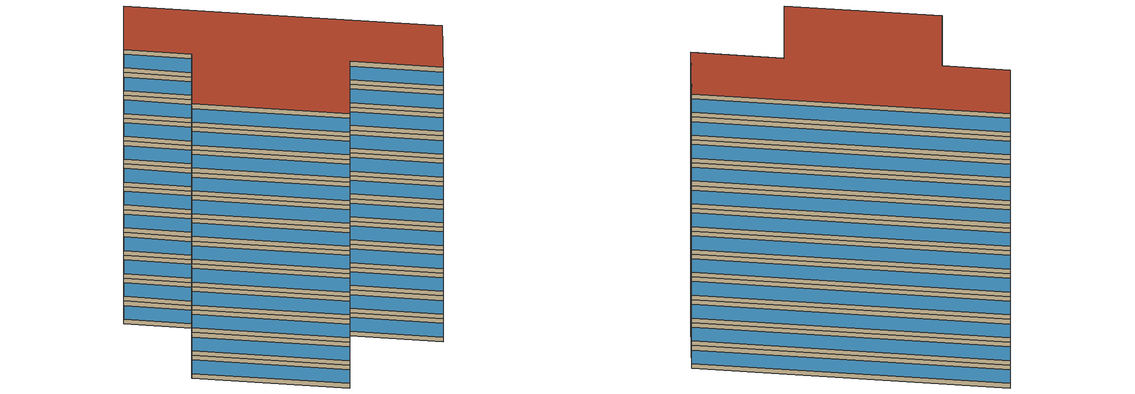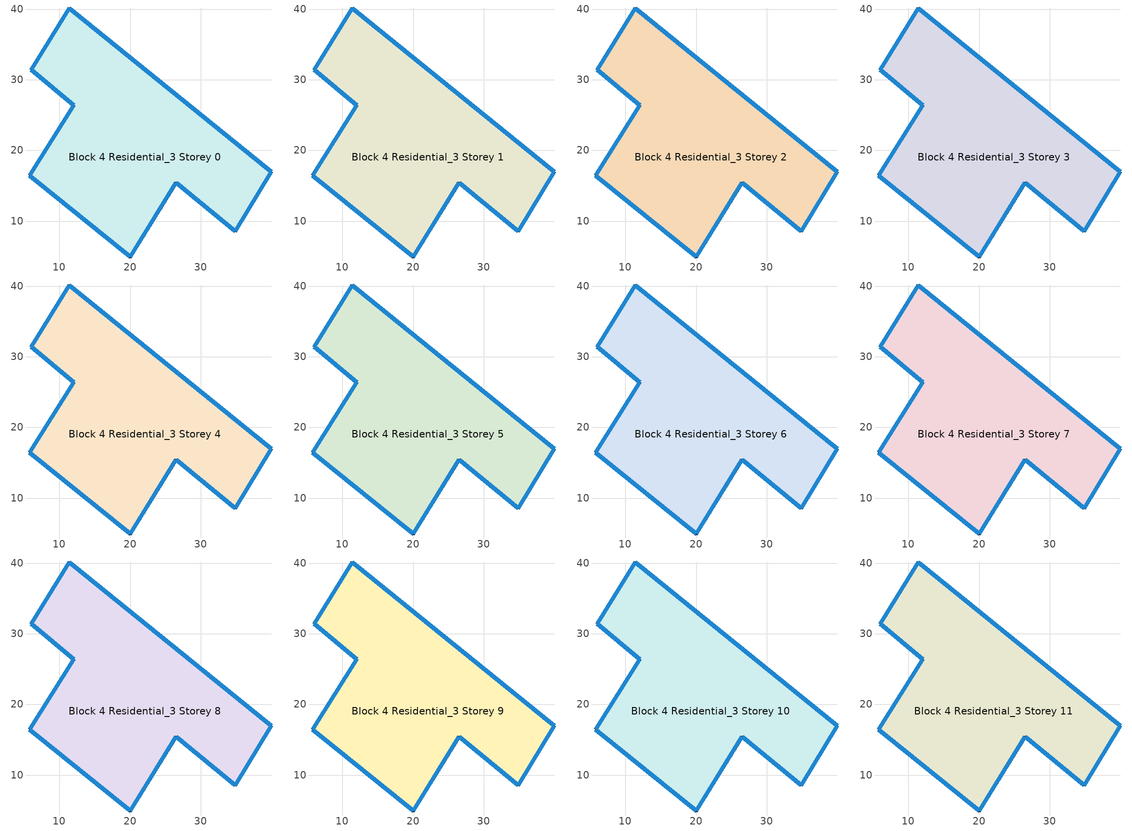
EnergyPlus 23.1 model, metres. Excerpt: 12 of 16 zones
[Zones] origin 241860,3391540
Block 4 Residential_3 Storey 0
 floor ground (Project Floor): 39.98,16.97 34.89,8.55 26.51,15.4 20.02,4.91 5.81,16.46 12,26.4 5.98,31.43 11.37,40.17 z0
 wall outside (Project Wall): 11.37,40.17 5.98,31.43 12,26.4 5.81,16.46 20.02,4.91 26.51,15.4 34.89,8.55 39.98,16.97 11.37,40.17 z0:3
 window (Residential_west_window_construction): 11.37,40.17 5.98,31.43 / 12,26.4 5.82,16.46 z1.2:1.8
 window (Residential_south_window_construction): 5.98,31.43 12,26.41 / 5.82,16.45 20.02,4.92 / 26.52,15.4 34.88,8.55 z0.6:2.4
 window (Residential_east_window_construction): 20.03,4.91 26.51,15.4 / 34.89,8.55 39.98,16.96 z1.12:1.88
 window (Residential_north_window_construction): 39.97,16.98 11.39,40.16 z0.6:2.4
 roof outside (Project Ceiling): 34.89,8.55 39.98,16.97 11.37,40.17 5.98,31.43 12,26.4 5.81,16.46 20.02,4.91 26.51,15.4 z3
Block 4 Residential_3 Storey 1
 floor outside (Project Floor): 39.98,16.97 34.89,8.55 26.51,15.4 20.02,4.91 5.81,16.46 12,26.4 5.98,31.43 11.37,40.17 z3
 wall outside (Project Wall): 11.37,40.17 5.98,31.43 12,26.4 5.81,16.46 20.02,4.91 26.51,15.4 34.89,8.55 39.98,16.97 11.37,40.17 z3:6
 window (Residential_west_window_construction): 11.37,40.17 5.98,31.43 / 12,26.4 5.82,16.46 z4.2:4.8
 window (Residential_south_window_construction): 5.98,31.43 12,26.41 / 5.82,16.45 20.02,4.92 / 26.52,15.4 34.88,8.55 z3.6:5.4
 window (Residential_east_window_construction): 20.03,4.91 26.51,15.4 / 34.89,8.55 39.98,16.96 z4.12:4.88
 window (Residential_north_window_construction): 39.97,16.98 11.39,40.16 z3.6:5.4
 roof outside (Project Ceiling): 34.89,8.55 39.98,16.97 11.37,40.17 5.98,31.43 12,26.4 5.81,16.46 20.02,4.91 26.51,15.4 z6
Block 4 Residential_3 Storey 2
 floor outside (Project Floor): 39.98,16.97 34.89,8.55 26.51,15.4 20.02,4.91 5.81,16.46 12,26.4 5.98,31.43 11.37,40.17 z6
 wall outside (Project Wall): 11.37,40.17 5.98,31.43 12,26.4 5.81,16.46 20.02,4.91 26.51,15.4 34.89,8.55 39.98,16.97 11.37,40.17 z6:9
 window (Residential_west_window_construction): 11.37,40.17 5.98,31.43 / 12,26.4 5.82,16.46 z7.2:7.8
 window (Residential_south_window_construction): 5.98,31.43 12,26.41 / 5.82,16.45 20.02,4.92 / 26.52,15.4 34.88,8.55 z6.6:8.4
 window (Residential_east_window_construction): 20.03,4.91 26.51,15.4 / 34.89,8.55 39.98,16.96 z7.12:7.88
 window (Residential_north_window_construction): 39.97,16.98 11.39,40.16 z6.6:8.4
 roof outside (Project Ceiling): 34.89,8.55 39.98,16.97 11.37,40.17 5.98,31.43 12,26.4 5.81,16.46 20.02,4.91 26.51,15.4 z9
Block 4 Residential_3 Storey 3
 floor outside (Project Floor): 39.98,16.97 34.89,8.55 26.51,15.4 20.02,4.91 5.81,16.46 12,26.4 5.98,31.43 11.37,40.17 z9
 wall outside (Project Wall): 11.37,40.17 5.98,31.43 12,26.4 5.81,16.46 20.02,4.91 26.51,15.4 34.89,8.55 39.98,16.97 11.37,40.17 z9:12
 window (Residential_west_window_construction): 11.37,40.17 5.98,31.43 / 12,26.4 5.82,16.46 z10.2:10.8
 window (Residential_south_window_construction): 5.98,31.43 12,26.41 / 5.82,16.45 20.02,4.92 / 26.52,15.4 34.88,8.55 z9.6:11.4
 window (Residential_east_window_construction): 20.03,4.91 26.51,15.4 / 34.89,8.55 39.98,16.96 z10.12:10.88
 window (Residential_north_window_construction): 39.97,16.98 11.39,40.16 z9.6:11.4
 roof outside (Project Ceiling): 34.89,8.55 39.98,16.97 11.37,40.17 5.98,31.43 12,26.4 5.81,16.46 20.02,4.91 26.51,15.4 z12
Block 4 Residential_3 Storey 4
 floor outside (Project Floor): 39.98,16.97 34.89,8.55 26.51,15.4 20.02,4.91 5.81,16.46 12,26.4 5.98,31.43 11.37,40.17 z12
 wall outside (Project Wall): 11.37,40.17 5.98,31.43 12,26.4 5.81,16.46 20.02,4.91 26.51,15.4 34.89,8.55 39.98,16.97 11.37,40.17 z12:15
 window (Residential_west_window_construction): 11.37,40.17 5.98,31.43 / 12,26.4 5.82,16.46 z13.2:13.8
 window (Residential_south_window_construction): 5.98,31.43 12,26.41 / 5.82,16.45 20.02,4.92 / 26.52,15.4 34.88,8.55 z12.6:14.4
 window (Residential_east_window_construction): 20.03,4.91 26.51,15.4 / 34.89,8.55 39.98,16.96 z13.12:13.88
 window (Residential_north_window_construction): 39.97,16.98 11.39,40.16 z12.6:14.4
 roof outside (Project Ceiling): 34.89,8.55 39.98,16.97 11.37,40.17 5.98,31.43 12,26.4 5.81,16.46 20.02,4.91 26.51,15.4 z15
Block 4 Residential_3 Storey 5
 floor outside (Project Floor): 39.98,16.97 34.89,8.55 26.51,15.4 20.02,4.91 5.81,16.46 12,26.4 5.98,31.43 11.37,40.17 z15
 wall outside (Project Wall): 11.37,40.17 5.98,31.43 12,26.4 5.81,16.46 20.02,4.91 26.51,15.4 34.89,8.55 39.98,16.97 11.37,40.17 z15:18
 window (Residential_west_window_construction): 11.37,40.17 5.98,31.43 / 12,26.4 5.82,16.46 z16.2:16.8
 window (Residential_south_window_construction): 5.98,31.43 12,26.41 / 5.82,16.45 20.02,4.92 / 26.52,15.4 34.88,8.55 z15.6:17.4
 window (Residential_east_window_construction): 20.03,4.91 26.51,15.4 / 34.89,8.55 39.98,16.96 z16.12:16.88
 window (Residential_north_window_construction): 39.97,16.98 11.39,40.16 z15.6:17.4
 roof outside (Project Ceiling): 34.89,8.55 39.98,16.97 11.37,40.17 5.98,31.43 12,26.4 5.81,16.46 20.02,4.91 26.51,15.4 z18
Block 4 Residential_3 Storey 6
 floor outside (Project Floor): 39.98,16.97 34.89,8.55 26.51,15.4 20.02,4.91 5.81,16.46 12,26.4 5.98,31.43 11.37,40.17 z18
 wall outside (Project Wall): 11.37,40.17 5.98,31.43 12,26.4 5.81,16.46 20.02,4.91 26.51,15.4 34.89,8.55 39.98,16.97 11.37,40.17 z18:21
 window (Residential_west_window_construction): 11.37,40.17 5.98,31.43 / 12,26.4 5.82,16.46 z19.2:19.8
 window (Residential_south_window_construction): 5.98,31.43 12,26.41 / 5.82,16.45 20.02,4.92 / 26.52,15.4 34.88,8.55 z18.6:20.4
 window (Residential_east_window_construction): 20.03,4.91 26.51,15.4 / 34.89,8.55 39.98,16.96 z19.12:19.88
 window (Residential_north_window_construction): 39.97,16.98 11.39,40.16 z18.6:20.4
 roof outside (Project Ceiling): 34.89,8.55 39.98,16.97 11.37,40.17 5.98,31.43 12,26.4 5.81,16.46 20.02,4.91 26.51,15.4 z21
Block 4 Residential_3 Storey 7
 floor outside (Project Floor): 39.98,16.97 34.89,8.55 26.51,15.4 20.02,4.91 5.81,16.46 12,26.4 5.98,31.43 11.37,40.17 z21
 wall outside (Project Wall): 11.37,40.17 5.98,31.43 12,26.4 5.81,16.46 20.02,4.91 26.51,15.4 34.89,8.55 39.98,16.97 11.37,40.17 z21:24
 window (Residential_west_window_construction): 11.37,40.17 5.98,31.43 / 12,26.4 5.82,16.46 z22.2:22.8
 window (Residential_south_window_construction): 5.98,31.43 12,26.41 / 5.82,16.45 20.02,4.92 / 26.52,15.4 34.88,8.55 z21.6:23.4
 window (Residential_east_window_construction): 20.03,4.91 26.51,15.4 / 34.89,8.55 39.98,16.96 z22.12:22.88
 window (Residential_north_window_construction): 39.97,16.98 11.39,40.16 z21.6:23.4
 roof outside (Project Ceiling): 34.89,8.55 39.98,16.97 11.37,40.17 5.98,31.43 12,26.4 5.81,16.46 20.02,4.91 26.51,15.4 z24
Block 4 Residential_3 Storey 8
 floor outside (Project Floor): 39.98,16.97 34.89,8.55 26.51,15.4 20.02,4.91 5.81,16.46 12,26.4 5.98,31.43 11.37,40.17 z24
 wall outside (Project Wall): 11.37,40.17 5.98,31.43 12,26.4 5.81,16.46 20.02,4.91 26.51,15.4 34.89,8.55 39.98,16.97 11.37,40.17 z24:27
 window (Residential_west_window_construction): 11.37,40.17 5.98,31.43 / 12,26.4 5.82,16.46 z25.2:25.8
 window (Residential_south_window_construction): 5.98,31.43 12,26.41 / 5.82,16.45 20.02,4.92 / 26.52,15.4 34.88,8.55 z24.6:26.4
 window (Residential_east_window_construction): 20.03,4.91 26.51,15.4 / 34.89,8.55 39.98,16.96 z25.12:25.88
 window (Residential_north_window_construction): 39.97,16.98 11.39,40.16 z24.6:26.4
 roof outside (Project Ceiling): 34.89,8.55 39.98,16.97 11.37,40.17 5.98,31.43 12,26.4 5.81,16.46 20.02,4.91 26.51,15.4 z27
Block 4 Residential_3 Storey 9
 floor outside (Project Floor): 39.98,16.97 34.89,8.55 26.51,15.4 20.02,4.91 5.81,16.46 12,26.4 5.98,31.43 11.37,40.17 z27
 wall outside (Project Wall): 11.37,40.17 5.98,31.43 12,26.4 5.81,16.46 20.02,4.91 26.51,15.4 34.89,8.55 39.98,16.97 11.37,40.17 z27:30
 window (Residential_west_window_construction): 11.37,40.17 5.98,31.43 / 12,26.4 5.82,16.46 z28.2:28.8
 window (Residential_south_window_construction): 5.98,31.43 12,26.41 / 5.82,16.45 20.02,4.92 / 26.52,15.4 34.88,8.55 z27.6:29.4
 window (Residential_east_window_construction): 20.03,4.91 26.51,15.4 / 34.89,8.55 39.98,16.96 z28.12:28.88
 window (Residential_north_window_construction): 39.97,16.98 11.39,40.16 z27.6:29.4
 roof outside (Project Ceiling): 34.89,8.55 39.98,16.97 11.37,40.17 5.98,31.43 12,26.4 5.81,16.46 20.02,4.91 26.51,15.4 z30
Block 4 Residential_3 Storey 10
 floor outside (Project Floor): 39.98,16.97 34.89,8.55 26.51,15.4 20.02,4.91 5.81,16.46 12,26.4 5.98,31.43 11.37,40.17 z30
 wall outside (Project Wall): 11.37,40.17 5.98,31.43 12,26.4 5.81,16.46 20.02,4.91 26.51,15.4 34.89,8.55 39.98,16.97 11.37,40.17 z30:33
 window (Residential_west_window_construction): 11.37,40.17 5.98,31.43 / 12,26.4 5.82,16.46 z31.2:31.8
 window (Residential_south_window_construction): 5.98,31.43 12,26.41 / 5.82,16.45 20.02,4.92 / 26.52,15.4 34.88,8.55 z30.6:32.4
 window (Residential_east_window_construction): 20.03,4.91 26.51,15.4 / 34.89,8.55 39.98,16.96 z31.12:31.88
 window (Residential_north_window_construction): 39.97,16.98 11.39,40.16 z30.6:32.4
 roof outside (Project Ceiling): 34.89,8.55 39.98,16.97 11.37,40.17 5.98,31.43 12,26.4 5.81,16.46 20.02,4.91 26.51,15.4 z33
Block 4 Residential_3 Storey 11
 floor outside (Project Floor): 39.98,16.97 34.89,8.55 26.51,15.4 20.02,4.91 5.81,16.46 12,26.4 5.98,31.43 11.37,40.17 z33
 wall outside (Project Wall): 11.37,40.17 5.98,31.43 12,26.4 5.81,16.46 20.02,4.91 26.51,15.4 34.89,8.55 39.98,16.97 11.37,40.17 z33:36
 window (Residential_west_window_construction): 11.37,40.17 5.98,31.43 / 12,26.4 5.82,16.46 z34.2:34.8
 window (Residential_south_window_construction): 5.98,31.43 12,26.41 / 5.82,16.45 20.02,4.92 / 26.52,15.4 34.88,8.55 z33.6:35.4
 window (Residential_east_window_construction): 20.03,4.91 26.51,15.4 / 34.89,8.55 39.98,16.96 z34.12:34.88
 window (Residential_north_window_construction): 39.97,16.98 11.39,40.16 z33.6:35.4
 roof outside (Project Ceiling): 34.89,8.55 39.98,16.97 11.37,40.17 5.98,31.43 12,26.4 5.81,16.46 20.02,4.91 26.51,15.4 z36
[Building]
Building_1: North Axis=0; Terrain=City; Loads Convergence Tolerance Value=0.04; Temperature Convergence Tolerance Value=0.4; Solar Distribution=FullExterior; Maximum Number of Warmup Days=25; Minimum Number of Warmup Days=6
[Site:Location]
CHN Design_Conditions: Latitude=30; Longitude=114; Time Zone=8; Elevation=12
[SIZINGPERIOD:DESIGNDAY] Day of Month=21; DryBulb Temperature Range Modifier Type=DefaultMultipliers; Humidity Condition Type=Wetbulb; Barometric Pressure=101181; Rain Indicator=No; Snow Indicator=No; Daylight Saving Time Indicator=No; Sky Clearness=0; Begin Environment Reset Mode=FullResetAtBeginEnvironment
Name | Month | Day Type | Maximum DryBulb Temperature | Daily DryBulb Temperature Range | Wetbulb or DewPoint at Maximum DryBulb | Wind Speed | Wind Direction | Solar Model Indicator | ASHRAE Clear Sky Optical Depth for Beam Irradiance taub | ASHRAE Clear Sky Optical Depth for Diffuse Irradiance taud
Ann Htg 99.6% Condns DB | 1 | WinterDesignDay | -10 | 0 | -4.8 | 1 | 340 | ASHRAEClearSky | 0 | 0
Ann Clg .4% Condns DB=>MWB | 7 | SummerDesignDay | 40 | 6.6 | 27.1 | 3.5 | 220 | ASHRAETau | 0.781 | 1.413
[MATERIAL]
DefaultMaterial: Roughness=Rough; Thickness=0.1; Conductivity=0.1; Density=1000; Specific Heat=1000; Thermal Absorptance=0.9; Solar Absorptance=0.7; Visible Absorptance=0.7
[WINDOWMATERIAL:SIMPLEGLAZINGSYSTEM] Solar Heat Gain Coefficient=0.4; Visible Transmittance=0.6
Name | UFactor
Residential_east_window; Residential_south_window; Residential_north_window | 2
Residential_west_window | 1.5
[CONSTRUCTION]
Project Wall; Project Floor; Project Ceiling: DefaultMaterial
Residential_east_window_construction: Residential_east_window
Residential_south_window_construction: Residential_south_window
Residential_west_window_construction: Residential_west_window
Residential_north_window_construction: Residential_north_window
[SPACE] Ceiling Height=autocalculate; Volume=autocalculate; Floor Area=autocalculate; Space Type=Residential
Name | Zone
Block 4 Residential_3 Storey 0_space | Block 4 Residential_3 Storey 0
Block 4 Residential_3 Storey 1_space | Block 4 Residential_3 Storey 1
Block 4 Residential_3 Storey 2_space | Block 4 Residential_3 Storey 2
Block 4 Residential_3 Storey 3_space | Block 4 Residential_3 Storey 3
Block 4 Residential_3 Storey 4_space | Block 4 Residential_3 Storey 4
Block 4 Residential_3 Storey 5_space | Block 4 Residential_3 Storey 5
Block 4 Residential_3 Storey 6_space | Block 4 Residential_3 Storey 6
Block 4 Residential_3 Storey 7_space | Block 4 Residential_3 Storey 7
Block 4 Residential_3 Storey 8_space | Block 4 Residential_3 Storey 8
Block 4 Residential_3 Storey 9_space | Block 4 Residential_3 Storey 9
Block 4 Residential_3 Storey 10_space | Block 4 Residential_3 Storey 10
Block 4 Residential_3 Storey 11_space | Block 4 Residential_3 Storey 11
[SPACELIST]
Residential: Block 4 Residential_3 Storey 0_space, Block 4 Residential_3 Storey 1_space, Block 4 Residential_3 Storey 2_space, Block 4 Residential_3 Storey 3_space, Block 4 Residential_3 Storey 4_space, Block 4 Residential_3 Storey 5_space, Block 4 Residential_3 Storey 6_space, Block 4 Residential_3 Storey 7_space, Block 4 Residential_3 Storey 8_space, Block 4 Residential_3 Storey 9_space, Block 4 Residential_3 Storey 10_space, Block 4 Residential_3 Storey 11_space, Block 4 Residential_3 Storey 12_space, Block 4 Residential_3 Storey 13_space, Block 4 Residential_3 Storey 14_space, Block 4 Residential_3 Storey 15_space
[ZONE] Type=1; Multiplier=1; Ceiling Height=autocalculate; Volume=autocalculate; Floor Area=autocalculate; Part of Total Floor Area=Yes
Block 4 Residential_3 Storey 0; Block 4 Residential_3 Storey 1; Block 4 Residential_3 Storey 2; Block 4 Residential_3 Storey 3; Block 4 Residential_3 Storey 4; Block 4 Residential_3 Storey 5; Block 4 Residential_3 Storey 6; Block 4 Residential_3 Storey 7; Block 4 Residential_3 Storey 8; Block 4 Residential_3 Storey 9; Block 4 Residential_3 Storey 10; Block 4 Residential_3 Storey 11
[PEOPLE]
People_for_residential: Zone or ZoneList or Space or SpaceList=Residential; Number of People Schedule=SeasonalSchedule_Schedule_residential_people; Number of People Calculation Method=People/Area; People per Floor Area=0.04; Fraction Radiant=0.3; Sensible Heat Fraction=autocalculate; Activity Level Schedule=SeasonalSchedule_Schedule_residential_activity; Carbon Dioxide Generation Rate=3.82e-08; Enable ASHRAE 55 Comfort Warnings=No; Mean Radiant Temperature Calculation Type=ZoneAveraged; Clothing Insulation Calculation Method=ClothingInsulationSchedule; Cold Stress Temperature Threshold=15.56; Heat Stress Temperature Threshold=30
[LIGHTS]
Light_for_residential: Zone or ZoneList or Space or SpaceList=Residential; Schedule=SeasonalSchedule_residential_lighting; Design Level Calculation Method=Watts/Area; Watts per Zone Floor Area=5; Return Air Fraction=0; Fraction Radiant=0.32; Fraction Visible=0.25; Fraction Replaceable=1; EndUse Subcategory=General; Return Air Fraction Calculated from Plenum Temperature=No; Return Air Fraction Function of Plenum Temperature Coefficient 1=0; Return Air Fraction Function of Plenum Temperature Coefficient 2=0
[ELECTRICEQUIPMENT]
Equipment_for_residential: Zone or ZoneList or Space or SpaceList=Residential; Schedule=SeasonalSchedule_Schedule_residential_equipment; Design Level Calculation Method=Watts/Area; Watts per Zone Floor Area=3.8; Fraction Latent=0; Fraction Radiant=0; Fraction Lost=0; EndUse Subcategory=Electric Equipment
[DAYLIGHTING:CONTROLS] Illuminance Setpoint at Reference Point 1=300
Name | Zone or Space | Glare Calculation Daylighting Reference Point | Daylighting Reference Point 1
Dlight_Block 4 Residential_3 Storey 0 | Block 4 Residential_3 Storey 0 | Rpoint_Block 4 Residential_3 Storey 0 | Rpoint_Block 4 Residential_3 Storey 0
Dlight_Block 4 Residential_3 Storey 1 | Block 4 Residential_3 Storey 1 | Rpoint_Block 4 Residential_3 Storey 1 | Rpoint_Block 4 Residential_3 Storey 1
Dlight_Block 4 Residential_3 Storey 2 | Block 4 Residential_3 Storey 2 | Rpoint_Block 4 Residential_3 Storey 2 | Rpoint_Block 4 Residential_3 Storey 2
Dlight_Block 4 Residential_3 Storey 3 | Block 4 Residential_3 Storey 3 | Rpoint_Block 4 Residential_3 Storey 3 | Rpoint_Block 4 Residential_3 Storey 3
Dlight_Block 4 Residential_3 Storey 4 | Block 4 Residential_3 Storey 4 | Rpoint_Block 4 Residential_3 Storey 4 | Rpoint_Block 4 Residential_3 Storey 4
Dlight_Block 4 Residential_3 Storey 5 | Block 4 Residential_3 Storey 5 | Rpoint_Block 4 Residential_3 Storey 5 | Rpoint_Block 4 Residential_3 Storey 5
Dlight_Block 4 Residential_3 Storey 6 | Block 4 Residential_3 Storey 6 | Rpoint_Block 4 Residential_3 Storey 6 | Rpoint_Block 4 Residential_3 Storey 6
Dlight_Block 4 Residential_3 Storey 7 | Block 4 Residential_3 Storey 7 | Rpoint_Block 4 Residential_3 Storey 7 | Rpoint_Block 4 Residential_3 Storey 7
Dlight_Block 4 Residential_3 Storey 8 | Block 4 Residential_3 Storey 8 | Rpoint_Block 4 Residential_3 Storey 8 | Rpoint_Block 4 Residential_3 Storey 8
Dlight_Block 4 Residential_3 Storey 9 | Block 4 Residential_3 Storey 9 | Rpoint_Block 4 Residential_3 Storey 9 | Rpoint_Block 4 Residential_3 Storey 9
Dlight_Block 4 Residential_3 Storey 10 | Block 4 Residential_3 Storey 10 | Rpoint_Block 4 Residential_3 Storey 10 | Rpoint_Block 4 Residential_3 Storey 10
Dlight_Block 4 Residential_3 Storey 11 | Block 4 Residential_3 Storey 11 | Rpoint_Block 4 Residential_3 Storey 11 | Rpoint_Block 4 Residential_3 Storey 11
[HVACTEMPLATE:THERMOSTAT]
Name | Heating Setpoint Schedule | Cooling Setpoint Schedule
Thermostat_for_office | SeasonalSchedule_office_heating | SeasonalSchedule_office_cooling
Thermostat_for_commercial | SeasonalSchedule_commerical_heating | SeasonalSchedule_commerical_cooling
Thermostat_for_residential | SeasonalSchedule_residential_heating | SeasonalSchedule_residential_cooling
Thermostat_for_school | SeasonalSchedule_school_heating | SeasonalSchedule_school_cooling
Thermostat_for_hospital | SeasonalSchedule_hospital_heating | SeasonalSchedule_hospital_cooling
Thermostat_for_industrial | SeasonalSchedule_Industrial_heating | SeasonalSchedule_Industrial_cooling
Thermostat_for_transport | SeasonalSchedule_transport_heating | SeasonalSchedule_transport_cooling
Thermostat_for_administration | SeasonalSchedule_administration_heating | SeasonalSchedule_administration_cooling
[HVACTEMPLATE:ZONE:IDEALLOADSAIRSYSTEM] Template Thermostat=Thermostat_for_residential; Maximum Heating Supply Air Temperature=50; Minimum Cooling Supply Air Temperature=13; Maximum Heating Supply Air Humidity Ratio=0.0156; Minimum Cooling Supply Air Humidity Ratio=0.0077; Heating Limit=NoLimit; Cooling Limit=NoLimit; Dehumidification Control Type=ConstantSensibleHeatRatio; Cooling Sensible Heat Ratio=0.7; Dehumidification Setpoint=60; Humidification Control Type=None; Humidification Setpoint=30; Outdoor Air Method=DetailedSpecification; Outdoor Air Flow Rate per Person=0.00944; Outdoor Air Flow Rate per Zone Floor Area=0; Outdoor Air Flow Rate per Zone=0; Design Specification Outdoor Air Object=Ventilation_for_residential; Demand Controlled Ventilation Type=None; Outdoor Air Economizer Type=NoEconomizer; Heat Recovery Type=None; Sensible Heat Recovery Effectiveness=0.7; Latent Heat Recovery Effectiveness=0.65
Block 4 Residential_3 Storey 0; Block 4 Residential_3 Storey 1; Block 4 Residential_3 Storey 2; Block 4 Residential_3 Storey 3; Block 4 Residential_3 Storey 4; Block 4 Residential_3 Storey 5; Block 4 Residential_3 Storey 6; Block 4 Residential_3 Storey 7; Block 4 Residential_3 Storey 8; Block 4 Residential_3 Storey 9; Block 4 Residential_3 Storey 10; Block 4 Residential_3 Storey 11
[DESIGNSPECIFICATION:OUTDOORAIR]
Ventilation_for_residential: Outdoor Air Method=Flow/Person; Outdoor Air Flow per Person=0.00833333; Outdoor Air Flow per Zone Floor Area=0; Outdoor Air Flow per Zone=0; Outdoor Air Flow Air Changes per Hour=0
[SCHEDULE:DAY:HOURLY]
Schedule_administration_heating_summer_hourly; Schedule_commerical_heating_summer_hourly; Schedule_residential_heating_summer_hourly; Schedule_school_heating_summer_hourly; Schedule_hospital_heating_summer_hourly; Schedule_Industrial_heating_summer_hourly; Schedule_transport_heating_summer_hourly; Schedule_office_heating_summer_hourly: -20, -20, -20, -20, -20, -20, -20, -20, -20, -20, -20, -20, -20, -20, -20, -20, -20, -20, -20, -20, -20, -20, -20, -20
Schedule_administration_heating_winnter_weekday_hourly: 5, 5, 5, 5, 5, 5, 12, 12, 18, 20, 20, 20, 20, 20, 20, 20, 20, 20, 18, 5, 5, 5, 5, 5
Schedule_administration_heating_winnter_holiday_hourly; Schedule_school_heating_winnter_holiday_hourly: 5, 5, 5, 5, 5, 5, 5, 5, 5, 5, 5, 5, 5, 5, 5, 5, 5, 5, 5, 5, 5, 5, 5, 5
Schedule_administration_cooling_winter_hourly; Schedule_administration_cooling_summer_holiday_hourly; Schedule_commerical_cooling_winter_hourly; Schedule_residential_cooling_winter_hourly; Schedule_school_cooling_winter_hourly; Schedule_school_cooling_summer_holiday_hourly; Schedule_hospital_cooling_winter_hourly; Schedule_Industrial_cooling_winter_hourly; Schedule_transport_cooling_winter_hourly; Schedule_office_cooling_winter_hourly: 50, 50, 50, 50, 50, 50, 50, 50, 50, 50, 50, 50, 50, 50, 50, 50, 50, 50, 50, 50, 50, 50, 50, 50
Schedule_administration_cooling_summer_weekday_hourly: 50, 50, 50, 50, 50, 50, 50, 28, 26, 26, 26, 26, 26, 26, 26, 26, 26, 26, 50, 50, 50, 50, 50, 50
Schedule_commerical_heating_winnter_weekday_hourly; Schedule_commerical_heating_winnter_holiday_hourly: 5, 5, 5, 5, 5, 5, 12, 16, 18, 18, 18, 18, 18, 18, 18, 18, 18, 18, 18, 18, 12, 5, 5, 5
Schedule_commerical_cooling_summer_weekday_hourly; Schedule_commerical_cooling_summer_holiday_hourly: 50, 50, 50, 50, 50, 50, 50, 28, 24, 24, 24, 24, 24, 24, 24, 24, 24, 24, 24, 24, 24, 28, 50, 50
Schedule_residential_heating_winnter_weekday_hourly; Schedule_residential_heating_winnter_holiday_hourly: 18, 18, 18, 18, 18, 18, 18, -20, -20, -20, -20, -20, -20, -20, -20, -20, -20, -20, -20, -20, 18, 18, 18, 18
Schedule_residential_cooling_summer_weekday_hourly; Schedule_residential_cooling_summer_holiday_hourly: 26, 26, 26, 26, 26, 26, 26, 50, 50, 50, 50, 50, 50, 50, 50, 50, 50, 50, 50, 50, 26, 26, 26, 26
Schedule_residential_lighting_weekday_hourly; Schedule_residential_lighting_holiday_hourly: 0.1, 0.1, 0.1, 0.1, 0.1, 0.8, 0.5, 0, 0, 0, 0, 0, 0, 0, 0, 0, 0, 0, 1, 1, 1, 1, 0.1, 0.1
Schedule_residential_equipment_weekday_hourly: 0.2, 0.2, 0.2, 0.2, 0.2, 0.2, 0.8, 0.8, 0.6, 0.6, 0.8, 0.8, 0.8, 0.5, 0.5, 0.5, 0.6, 0.9, 0.9, 0.9, 0.9, 0.9, 0.2, 0.2
Schedule_residential_equipment_holiday_hourly: 0.2, 0.2, 0.2, 0.2, 0.2, 0.2, 0.75, 1, 0.5, 0.3, 0.5, 0.8, 0.5, 0.25, 0.25, 0.25, 0.25, 0.5, 0.9, 0.8, 0.75, 0.5, 0.2, 0.2
Schedule_residential_people_weekday_hourly: 1, 1, 1, 1, 1, 1, 0.5, 0.5, 0, 0, 0, 0, 0, 0, 0, 0, 0, 0, 0, 0, 0.5, 1, 1, 1
Schedule_residential_people_holiday_hourly: 0.5, 0.5, 0.5, 0.5, 0.5, 0.5, 0.5, 0.5, 0.5, 0.5, 0.5, 0.5, 0.5, 0.5, 0.5, 0.5, 0.5, 0.5, 0.5, 0.5, 0.5, 0.5, 0.5, 0.5
Schedule_residential_activity_weekday_hourly; Schedule_residential_activity_holiday_hourly: 108, 108, 108, 108, 108, 108, 108, 108, 108, 108, 108, 108, 108, 108, 108, 108, 108, 108, 108, 108, 108, 108, 108, 108
Schedule_school_heating_winnter_weekday_hourly: 5, 5, 5, 5, 5, 12, 18, 20, 20, 20, 20, 20, 20, 20, 20, 20, 20, 20, 18, 12, 5, 5, 5, 5
Schedule_school_cooling_summer_weekday_hourly: 50, 50, 50, 50, 50, 50, 28, 26, 26, 26, 26, 26, 26, 26, 26, 26, 26, 26, 50, 50, 50, 50, 50, 50
Schedule_hospital_heating_winnter_weekday_hourly; Schedule_hospital_heating_winnter_holiday_hourly: 22, 22, 22, 22, 22, 22, 22, 22, 22, 22, 22, 22, 22, 22, 22, 22, 22, 22, 22, 22, 22, 22, 22, 22
Schedule_hospital_cooling_summer_weekday_hourly; Schedule_hospital_cooling_summer_holiday_hourly: 26, 26, 26, 26, 26, 26, 26, 26, 26, 26, 26, 26, 26, 26, 26, 26, 26, 26, 26, 26, 26, 26, 26, 26
Schedule_Industrial_heating_winnter_weekday_hourly; Schedule_Industrial_heating_winnter_holiday_hourly: -20, -20, -20, -20, -20, -20, 18, 18, 18, 18, 18, 18, 18, 18, 18, 18, 18, 18, 18, -20, -20, -20, -20, -20
Schedule_Industrial_cooling_summer_weekday_hourly; Schedule_Industrial_cooling_summer_holiday_hourly: 50, 50, 50, 50, 50, 50, 50, 28, 28, 28, 28, 28, 28, 28, 28, 28, 28, 28, 28, 50, 50, 50, 50, 50
Schedule_transport_heating_winnter_weekday_hourly; Schedule_transport_heating_winnter_holiday_hourly: 18, 18, 18, 18, 18, 18, 20, 20, 20, 20, 20, 20, 20, 20, 20, 20, 20, 20, 20, 20, 20, 20, 18, 18
Schedule_transport_cooling_summer_weekday_hourly; Schedule_transport_cooling_summer_holiday_hourly: 26, 26, 26, 26, 26, 26, 26, 24, 24, 24, 25, 24, 24, 24, 24, 24, 24, 24, 24, 24, 24, 24, 26, 28
Schedule_office_heating_winnter_weekday_hourly: 5, 5, 5, 5, 5, 5, 12, 18, 20, 20, 20, 20, 20, 20, 20, 20, 20, 20, 20, 18, 12, 5, 5, 5
Schedule_office_heating_winnter_holiday_hourly: 5, 5, 5, 5, 5, 5, 5, 5, 5, 16, 16, 16, 16, 16, 16, 16, 16, 5, 5, 5, 5, 5, 5, 5
Schedule_office_cooling_summer_weekday_hourly: 50, 50, 50, 50, 50, 50, 28, 26, 26, 26, 26, 26, 26, 26, 26, 26, 26, 26, 26, 26, 50, 50, 50, 50
Schedule_office_cooling_summer_holiday_hourly: 50, 50, 50, 50, 50, 50, 50, 50, 50, 50, 50, 26, 26, 26, 26, 26, 26, 50, 50, 50, 50, 50, 50, 50
[SCHEDULE:WEEK:DAILY]
Schedule_office_heating_summer_weekly: Schedule_office_heating_summer_hourly, Schedule_office_heating_summer_hourly, Schedule_office_heating_summer_hourly, Schedule_office_heating_summer_hourly, Schedule_office_heating_summer_hourly, Schedule_office_heating_summer_hourly, Schedule_office_heating_summer_hourly, Schedule_office_heating_summer_hourly, Schedule_office_heating_summer_hourly, Schedule_office_heating_summer_hourly, Schedule_office_heating_summer_hourly, Schedule_office_heating_summer_hourly
Schedule_office_heating_winnter_weekly: Schedule_office_heating_winnter_holiday_hourly, Schedule_office_heating_winnter_weekday_hourly, Schedule_office_heating_winnter_weekday_hourly, Schedule_office_heating_winnter_weekday_hourly, Schedule_office_heating_winnter_weekday_hourly, Schedule_office_heating_winnter_weekday_hourly, Schedule_office_heating_winnter_holiday_hourly, Schedule_office_heating_winnter_holiday_hourly, Schedule_office_heating_winnter_weekday_hourly, Schedule_office_heating_winnter_weekday_hourly, Schedule_office_heating_winnter_holiday_hourly, Schedule_office_heating_winnter_holiday_hourly
Schedule_office_cooling_winnter_weekly: Schedule_office_cooling_winter_hourly, Schedule_office_cooling_winter_hourly, Schedule_office_cooling_winter_hourly, Schedule_office_cooling_winter_hourly, Schedule_office_cooling_winter_hourly, Schedule_office_cooling_winter_hourly, Schedule_office_cooling_winter_hourly, Schedule_office_cooling_winter_hourly, Schedule_office_cooling_winter_hourly, Schedule_office_cooling_winter_hourly, Schedule_office_cooling_winter_hourly, Schedule_office_cooling_winter_hourly
Schedule_office_cooling_summer_weekly: Schedule_office_cooling_summer_holiday_hourly, Schedule_office_cooling_summer_weekday_hourly, Schedule_office_cooling_summer_weekday_hourly, Schedule_office_cooling_summer_weekday_hourly, Schedule_office_cooling_summer_weekday_hourly, Schedule_office_cooling_summer_weekday_hourly, Schedule_office_cooling_summer_holiday_hourly, Schedule_office_cooling_summer_holiday_hourly, Schedule_office_cooling_summer_weekday_hourly, Schedule_office_cooling_summer_weekday_hourly, Schedule_office_cooling_summer_holiday_hourly, Schedule_office_cooling_summer_holiday_hourly
Schedule_commerical_heating_summer_weekly: Schedule_commerical_heating_summer_hourly, Schedule_commerical_heating_summer_hourly, Schedule_commerical_heating_summer_hourly, Schedule_commerical_heating_summer_hourly, Schedule_commerical_heating_summer_hourly, Schedule_commerical_heating_summer_hourly, Schedule_commerical_heating_summer_hourly, Schedule_commerical_heating_summer_hourly, Schedule_commerical_heating_summer_hourly, Schedule_commerical_heating_summer_hourly, Schedule_commerical_heating_summer_hourly, Schedule_commerical_heating_summer_hourly
Schedule_commerical_heating_winnter_weekly: Schedule_commerical_heating_winnter_holiday_hourly, Schedule_commerical_heating_winnter_weekday_hourly, Schedule_commerical_heating_winnter_weekday_hourly, Schedule_commerical_heating_winnter_weekday_hourly, Schedule_commerical_heating_winnter_weekday_hourly, Schedule_commerical_heating_winnter_weekday_hourly, Schedule_commerical_heating_winnter_holiday_hourly, Schedule_commerical_heating_winnter_holiday_hourly, Schedule_commerical_heating_winnter_weekday_hourly, Schedule_commerical_heating_winnter_weekday_hourly, Schedule_commerical_heating_winnter_holiday_hourly, Schedule_commerical_heating_winnter_holiday_hourly
Schedule_commerical_cooling_winnter_weekly: Schedule_commerical_cooling_winter_hourly, Schedule_commerical_cooling_winter_hourly, Schedule_commerical_cooling_winter_hourly, Schedule_commerical_cooling_winter_hourly, Schedule_commerical_cooling_winter_hourly, Schedule_commerical_cooling_winter_hourly, Schedule_commerical_cooling_winter_hourly, Schedule_commerical_cooling_winter_hourly, Schedule_commerical_cooling_winter_hourly, Schedule_commerical_cooling_winter_hourly, Schedule_commerical_cooling_winter_hourly, Schedule_commerical_cooling_winter_hourly
Schedule_commerical_cooling_summer_weekly: Schedule_commerical_cooling_summer_holiday_hourly, Schedule_commerical_cooling_summer_weekday_hourly, Schedule_commerical_cooling_summer_weekday_hourly, Schedule_commerical_cooling_summer_weekday_hourly, Schedule_commerical_cooling_summer_weekday_hourly, Schedule_commerical_cooling_summer_weekday_hourly, Schedule_commerical_cooling_summer_holiday_hourly, Schedule_commerical_cooling_summer_holiday_hourly, Schedule_commerical_cooling_summer_weekday_hourly, Schedule_commerical_cooling_summer_weekday_hourly, Schedule_commerical_cooling_summer_holiday_hourly, Schedule_commerical_cooling_summer_holiday_hourly
Schedule_residential_heating_summer_weekly: Schedule_residential_heating_summer_hourly, Schedule_residential_heating_summer_hourly, Schedule_residential_heating_summer_hourly, Schedule_residential_heating_summer_hourly, Schedule_residential_heating_summer_hourly, Schedule_residential_heating_summer_hourly, Schedule_residential_heating_summer_hourly, Schedule_residential_heating_summer_hourly, Schedule_residential_heating_summer_hourly, Schedule_residential_heating_summer_hourly, Schedule_residential_heating_summer_hourly, Schedule_residential_heating_summer_hourly
Schedule_residential_heating_winnter_weekly: Schedule_residential_heating_winnter_holiday_hourly, Schedule_residential_heating_winnter_weekday_hourly, Schedule_residential_heating_winnter_weekday_hourly, Schedule_residential_heating_winnter_weekday_hourly, Schedule_residential_heating_winnter_weekday_hourly, Schedule_residential_heating_winnter_weekday_hourly, Schedule_residential_heating_winnter_holiday_hourly, Schedule_residential_heating_winnter_holiday_hourly, Schedule_residential_heating_winnter_weekday_hourly, Schedule_residential_heating_winnter_weekday_hourly, Schedule_residential_heating_winnter_holiday_hourly, Schedule_residential_heating_winnter_holiday_hourly
Schedule_residential_cooling_winnter_weekly: Schedule_residential_cooling_winter_hourly, Schedule_residential_cooling_winter_hourly, Schedule_residential_cooling_winter_hourly, Schedule_residential_cooling_winter_hourly, Schedule_residential_cooling_winter_hourly, Schedule_residential_cooling_winter_hourly, Schedule_residential_cooling_winter_hourly, Schedule_residential_cooling_winter_hourly, Schedule_residential_cooling_winter_hourly, Schedule_residential_cooling_winter_hourly, Schedule_residential_cooling_winter_hourly, Schedule_residential_cooling_winter_hourly
Schedule_residential_cooling_summer_weekly: Schedule_residential_cooling_summer_holiday_hourly, Schedule_residential_cooling_summer_weekday_hourly, Schedule_residential_cooling_summer_weekday_hourly, Schedule_residential_cooling_summer_weekday_hourly, Schedule_residential_cooling_summer_weekday_hourly, Schedule_residential_cooling_summer_weekday_hourly, Schedule_residential_cooling_summer_holiday_hourly, Schedule_residential_cooling_summer_holiday_hourly, Schedule_residential_cooling_summer_weekday_hourly, Schedule_residential_cooling_summer_weekday_hourly, Schedule_residential_cooling_summer_holiday_hourly, Schedule_residential_cooling_summer_holiday_hourly
Schedule_residential_lighting_weekly: Schedule_residential_lighting_holiday_hourly, Schedule_residential_lighting_weekday_hourly, Schedule_residential_lighting_weekday_hourly, Schedule_residential_lighting_weekday_hourly, Schedule_residential_lighting_weekday_hourly, Schedule_residential_lighting_weekday_hourly, Schedule_residential_lighting_holiday_hourly, Schedule_residential_lighting_holiday_hourly, Schedule_residential_lighting_weekday_hourly, Schedule_residential_lighting_weekday_hourly, Schedule_residential_lighting_holiday_hourly, Schedule_residential_lighting_holiday_hourly
Schedule_residential_equipment_weekly: Schedule_residential_equipment_holiday_hourly, Schedule_residential_equipment_weekday_hourly, Schedule_residential_equipment_weekday_hourly, Schedule_residential_equipment_weekday_hourly, Schedule_residential_equipment_weekday_hourly, Schedule_residential_equipment_weekday_hourly, Schedule_residential_equipment_holiday_hourly, Schedule_residential_equipment_holiday_hourly, Schedule_residential_equipment_weekday_hourly, Schedule_residential_equipment_weekday_hourly, Schedule_residential_equipment_holiday_hourly, Schedule_residential_equipment_holiday_hourly
Schedule_residential_people_weekly: Schedule_residential_people_holiday_hourly, Schedule_residential_people_weekday_hourly, Schedule_residential_people_weekday_hourly, Schedule_residential_people_weekday_hourly, Schedule_residential_people_weekday_hourly, Schedule_residential_people_weekday_hourly, Schedule_residential_people_holiday_hourly, Schedule_residential_people_holiday_hourly, Schedule_residential_people_weekday_hourly, Schedule_residential_people_weekday_hourly, Schedule_residential_people_holiday_hourly, Schedule_residential_people_holiday_hourly
Schedule_residential_activity_weekly: Schedule_residential_activity_holiday_hourly, Schedule_residential_activity_weekday_hourly, Schedule_residential_activity_weekday_hourly, Schedule_residential_activity_weekday_hourly, Schedule_residential_activity_weekday_hourly, Schedule_residential_activity_weekday_hourly, Schedule_residential_activity_holiday_hourly, Schedule_residential_activity_holiday_hourly, Schedule_residential_activity_weekday_hourly, Schedule_residential_activity_weekday_hourly, Schedule_residential_activity_holiday_hourly, Schedule_residential_activity_holiday_hourly
Schedule_school_heating_summer_weekly: Schedule_school_heating_summer_hourly, Schedule_school_heating_summer_hourly, Schedule_school_heating_summer_hourly, Schedule_school_heating_summer_hourly, Schedule_school_heating_summer_hourly, Schedule_school_heating_summer_hourly, Schedule_school_heating_summer_hourly, Schedule_school_heating_summer_hourly, Schedule_school_heating_summer_hourly, Schedule_school_heating_summer_hourly, Schedule_school_heating_summer_hourly, Schedule_school_heating_summer_hourly
Schedule_school_heating_winnter_weekly: Schedule_school_heating_winnter_holiday_hourly, Schedule_school_heating_winnter_weekday_hourly, Schedule_school_heating_winnter_weekday_hourly, Schedule_school_heating_winnter_weekday_hourly, Schedule_school_heating_winnter_weekday_hourly, Schedule_school_heating_winnter_weekday_hourly, Schedule_school_heating_winnter_holiday_hourly, Schedule_school_heating_winnter_holiday_hourly, Schedule_school_heating_winnter_weekday_hourly, Schedule_school_heating_winnter_weekday_hourly, Schedule_school_heating_winnter_holiday_hourly, Schedule_school_heating_winnter_holiday_hourly
Schedule_school_cooling_winnter_weekly: Schedule_school_cooling_winter_hourly, Schedule_school_cooling_winter_hourly, Schedule_school_cooling_winter_hourly, Schedule_school_cooling_winter_hourly, Schedule_school_cooling_winter_hourly, Schedule_school_cooling_winter_hourly, Schedule_school_cooling_winter_hourly, Schedule_school_cooling_winter_hourly, Schedule_school_cooling_winter_hourly, Schedule_school_cooling_winter_hourly, Schedule_school_cooling_winter_hourly, Schedule_school_cooling_winter_hourly
Schedule_school_cooling_summer_weekly: Schedule_school_cooling_summer_holiday_hourly, Schedule_school_cooling_summer_weekday_hourly, Schedule_school_cooling_summer_weekday_hourly, Schedule_school_cooling_summer_weekday_hourly, Schedule_school_cooling_summer_weekday_hourly, Schedule_school_cooling_summer_weekday_hourly, Schedule_school_cooling_summer_holiday_hourly, Schedule_school_cooling_summer_holiday_hourly, Schedule_school_cooling_summer_weekday_hourly, Schedule_school_cooling_summer_weekday_hourly, Schedule_school_cooling_summer_holiday_hourly, Schedule_school_cooling_summer_holiday_hourly
Schedule_hospital_heating_summer_weekly: Schedule_hospital_heating_summer_hourly, Schedule_hospital_heating_summer_hourly, Schedule_hospital_heating_summer_hourly, Schedule_hospital_heating_summer_hourly, Schedule_hospital_heating_summer_hourly, Schedule_hospital_heating_summer_hourly, Schedule_hospital_heating_summer_hourly, Schedule_hospital_heating_summer_hourly, Schedule_hospital_heating_summer_hourly, Schedule_hospital_heating_summer_hourly, Schedule_hospital_heating_summer_hourly, Schedule_hospital_heating_summer_hourly
Schedule_hospital_heating_winnter_weekly: Schedule_hospital_heating_winnter_holiday_hourly, Schedule_hospital_heating_winnter_weekday_hourly, Schedule_hospital_heating_winnter_weekday_hourly, Schedule_hospital_heating_winnter_weekday_hourly, Schedule_hospital_heating_winnter_weekday_hourly, Schedule_hospital_heating_winnter_weekday_hourly, Schedule_hospital_heating_winnter_holiday_hourly, Schedule_hospital_heating_winnter_holiday_hourly, Schedule_hospital_heating_winnter_weekday_hourly, Schedule_hospital_heating_winnter_weekday_hourly, Schedule_hospital_heating_winnter_holiday_hourly, Schedule_hospital_heating_winnter_holiday_hourly
Schedule_hospital_cooling_winnter_weekly: Schedule_hospital_cooling_winter_hourly, Schedule_hospital_cooling_winter_hourly, Schedule_hospital_cooling_winter_hourly, Schedule_hospital_cooling_winter_hourly, Schedule_hospital_cooling_winter_hourly, Schedule_hospital_cooling_winter_hourly, Schedule_hospital_cooling_winter_hourly, Schedule_hospital_cooling_winter_hourly, Schedule_hospital_cooling_winter_hourly, Schedule_hospital_cooling_winter_hourly, Schedule_hospital_cooling_winter_hourly, Schedule_hospital_cooling_winter_hourly
Schedule_hospital_cooling_summer_weekly: Schedule_hospital_cooling_summer_holiday_hourly, Schedule_hospital_cooling_summer_weekday_hourly, Schedule_hospital_cooling_summer_weekday_hourly, Schedule_hospital_cooling_summer_weekday_hourly, Schedule_hospital_cooling_summer_weekday_hourly, Schedule_hospital_cooling_summer_weekday_hourly, Schedule_hospital_cooling_summer_holiday_hourly, Schedule_hospital_cooling_summer_holiday_hourly, Schedule_hospital_cooling_summer_weekday_hourly, Schedule_hospital_cooling_summer_weekday_hourly, Schedule_hospital_cooling_summer_holiday_hourly, Schedule_hospital_cooling_summer_holiday_hourly
Schedule_Industrial_heating_summer_weekly: Schedule_Industrial_heating_summer_hourly, Schedule_Industrial_heating_summer_hourly, Schedule_Industrial_heating_summer_hourly, Schedule_Industrial_heating_summer_hourly, Schedule_Industrial_heating_summer_hourly, Schedule_Industrial_heating_summer_hourly, Schedule_Industrial_heating_summer_hourly, Schedule_Industrial_heating_summer_hourly, Schedule_Industrial_heating_summer_hourly, Schedule_Industrial_heating_summer_hourly, Schedule_Industrial_heating_summer_hourly, Schedule_Industrial_heating_summer_hourly
Schedule_Industrial_heating_winnter_weekly: Schedule_Industrial_heating_winnter_holiday_hourly, Schedule_Industrial_heating_winnter_weekday_hourly, Schedule_Industrial_heating_winnter_weekday_hourly, Schedule_Industrial_heating_winnter_weekday_hourly, Schedule_Industrial_heating_winnter_weekday_hourly, Schedule_Industrial_heating_winnter_weekday_hourly, Schedule_Industrial_heating_winnter_holiday_hourly, Schedule_Industrial_heating_winnter_holiday_hourly, Schedule_Industrial_heating_winnter_weekday_hourly, Schedule_Industrial_heating_winnter_weekday_hourly, Schedule_Industrial_heating_winnter_holiday_hourly, Schedule_Industrial_heating_winnter_holiday_hourly
Schedule_Industrial_cooling_winnter_weekly: Schedule_Industrial_cooling_winter_hourly, Schedule_Industrial_cooling_winter_hourly, Schedule_Industrial_cooling_winter_hourly, Schedule_Industrial_cooling_winter_hourly, Schedule_Industrial_cooling_winter_hourly, Schedule_Industrial_cooling_winter_hourly, Schedule_Industrial_cooling_winter_hourly, Schedule_Industrial_cooling_winter_hourly, Schedule_Industrial_cooling_winter_hourly, Schedule_Industrial_cooling_winter_hourly, Schedule_Industrial_cooling_winter_hourly, Schedule_Industrial_cooling_winter_hourly
Schedule_Industrial_cooling_summer_weekly: Schedule_Industrial_cooling_summer_holiday_hourly, Schedule_Industrial_cooling_summer_weekday_hourly, Schedule_Industrial_cooling_summer_weekday_hourly, Schedule_Industrial_cooling_summer_weekday_hourly, Schedule_Industrial_cooling_summer_weekday_hourly, Schedule_Industrial_cooling_summer_weekday_hourly, Schedule_Industrial_cooling_summer_holiday_hourly, Schedule_Industrial_cooling_summer_holiday_hourly, Schedule_Industrial_cooling_summer_weekday_hourly, Schedule_Industrial_cooling_summer_weekday_hourly, Schedule_Industrial_cooling_summer_holiday_hourly, Schedule_Industrial_cooling_summer_holiday_hourly
Schedule_administration_heating_summer_weekly: Schedule_administration_heating_summer_hourly, Schedule_administration_heating_summer_hourly, Schedule_administration_heating_summer_hourly, Schedule_administration_heating_summer_hourly, Schedule_administration_heating_summer_hourly, Schedule_administration_heating_summer_hourly, Schedule_administration_heating_summer_hourly, Schedule_administration_heating_summer_hourly, Schedule_administration_heating_summer_hourly, Schedule_administration_heating_summer_hourly, Schedule_administration_heating_summer_hourly, Schedule_administration_heating_summer_hourly
Schedule_administration_heating_winnter_weekly: Schedule_administration_heating_winnter_holiday_hourly, Schedule_administration_heating_winnter_weekday_hourly, Schedule_administration_heating_winnter_weekday_hourly, Schedule_administration_heating_winnter_weekday_hourly, Schedule_administration_heating_winnter_weekday_hourly, Schedule_administration_heating_winnter_weekday_hourly, Schedule_administration_heating_winnter_holiday_hourly, Schedule_administration_heating_winnter_holiday_hourly, Schedule_administration_heating_winnter_weekday_hourly, Schedule_administration_heating_winnter_weekday_hourly, Schedule_administration_heating_winnter_holiday_hourly, Schedule_administration_heating_winnter_holiday_hourly
Schedule_administration_cooling_winnter_weekly: Schedule_administration_cooling_winter_hourly, Schedule_administration_cooling_winter_hourly, Schedule_administration_cooling_winter_hourly, Schedule_administration_cooling_winter_hourly, Schedule_administration_cooling_winter_hourly, Schedule_administration_cooling_winter_hourly, Schedule_administration_cooling_winter_hourly, Schedule_administration_cooling_winter_hourly, Schedule_administration_cooling_winter_hourly, Schedule_administration_cooling_winter_hourly, Schedule_administration_cooling_winter_hourly, Schedule_administration_cooling_winter_hourly
Schedule_administration_cooling_summer_weekly: Schedule_administration_cooling_summer_holiday_hourly, Schedule_administration_cooling_summer_weekday_hourly, Schedule_administration_cooling_summer_weekday_hourly, Schedule_administration_cooling_summer_weekday_hourly, Schedule_administration_cooling_summer_weekday_hourly, Schedule_administration_cooling_summer_weekday_hourly, Schedule_administration_cooling_summer_holiday_hourly, Schedule_administration_cooling_summer_holiday_hourly, Schedule_administration_cooling_summer_weekday_hourly, Schedule_administration_cooling_summer_weekday_hourly, Schedule_administration_cooling_summer_holiday_hourly, Schedule_administration_cooling_summer_holiday_hourly
Schedule_transport_heating_summer_weekly: Schedule_transport_heating_summer_hourly, Schedule_transport_heating_summer_hourly, Schedule_transport_heating_summer_hourly, Schedule_transport_heating_summer_hourly, Schedule_transport_heating_summer_hourly, Schedule_transport_heating_summer_hourly, Schedule_transport_heating_summer_hourly, Schedule_transport_heating_summer_hourly, Schedule_transport_heating_summer_hourly, Schedule_transport_heating_summer_hourly, Schedule_transport_heating_summer_hourly, Schedule_transport_heating_summer_hourly
Schedule_transport_heating_winnter_weekly: Schedule_transport_heating_winnter_holiday_hourly, Schedule_transport_heating_winnter_weekday_hourly, Schedule_transport_heating_winnter_weekday_hourly, Schedule_transport_heating_winnter_weekday_hourly, Schedule_transport_heating_winnter_weekday_hourly, Schedule_transport_heating_winnter_weekday_hourly, Schedule_transport_heating_winnter_holiday_hourly, Schedule_transport_heating_winnter_holiday_hourly, Schedule_transport_heating_winnter_weekday_hourly, Schedule_transport_heating_winnter_weekday_hourly, Schedule_transport_heating_winnter_holiday_hourly, Schedule_transport_heating_winnter_holiday_hourly
Schedule_transport_cooling_winnter_weekly: Schedule_transport_cooling_winter_hourly, Schedule_transport_cooling_winter_hourly, Schedule_transport_cooling_winter_hourly, Schedule_transport_cooling_winter_hourly, Schedule_transport_cooling_winter_hourly, Schedule_transport_cooling_winter_hourly, Schedule_transport_cooling_winter_hourly, Schedule_transport_cooling_winter_hourly, Schedule_transport_cooling_winter_hourly, Schedule_transport_cooling_winter_hourly, Schedule_transport_cooling_winter_hourly, Schedule_transport_cooling_winter_hourly
Schedule_transport_cooling_summer_weekly: Schedule_transport_cooling_summer_holiday_hourly, Schedule_transport_cooling_summer_weekday_hourly, Schedule_transport_cooling_summer_weekday_hourly, Schedule_transport_cooling_summer_weekday_hourly, Schedule_transport_cooling_summer_weekday_hourly, Schedule_transport_cooling_summer_weekday_hourly, Schedule_transport_cooling_summer_holiday_hourly, Schedule_transport_cooling_summer_holiday_hourly, Schedule_transport_cooling_summer_weekday_hourly, Schedule_transport_cooling_summer_weekday_hourly, Schedule_transport_cooling_summer_holiday_hourly, Schedule_transport_cooling_summer_holiday_hourly
[SCHEDULE:YEAR]
SeasonalSchedule_office_heating: Schedule_office_heating_winnter_weekly, 1, 1, 3, 31, Schedule_office_heating_summer_weekly, 4, 1, 11, 30, Schedule_office_heating_winnter_weekly, 12, 1, 12, 31
SeasonalSchedule_office_cooling: Schedule_office_cooling_winnter_weekly, 1, 1, 5, 31, Schedule_office_cooling_summer_weekly, 6, 1, 9, 30, Schedule_office_cooling_winnter_weekly, 10, 1, 12, 31
SeasonalSchedule_commerical_heating: Schedule_commerical_heating_winnter_weekly, 1, 1, 3, 31, Schedule_commerical_heating_summer_weekly, 4, 1, 11, 30, Schedule_commerical_heating_winnter_weekly, 12, 1, 12, 31
SeasonalSchedule_commerical_cooling: Schedule_commerical_cooling_winnter_weekly, 1, 1, 5, 31, Schedule_commerical_cooling_summer_weekly, 6, 1, 9, 30, Schedule_commerical_cooling_winnter_weekly, 10, 1, 12, 31
SeasonalSchedule_residential_heating: Schedule_residential_heating_winnter_weekly, 1, 1, 3, 31, Schedule_residential_heating_summer_weekly, 4, 1, 11, 30, Schedule_residential_heating_winnter_weekly, 12, 1, 12, 31
SeasonalSchedule_residential_cooling: Schedule_residential_cooling_winnter_weekly, 1, 1, 5, 31, Schedule_residential_cooling_summer_weekly, 6, 1, 9, 30, Schedule_residential_cooling_winnter_weekly, 10, 1, 12, 31
SeasonalSchedule_residential_lighting: Schedule_residential_lighting_weekly, 1, 1, 12, 31
SeasonalSchedule_Schedule_residential_equipment: Schedule_residential_equipment_weekly, 1, 1, 12, 31
SeasonalSchedule_Schedule_residential_people: Schedule_residential_people_weekly, 1, 1, 12, 31
SeasonalSchedule_Schedule_residential_activity: Schedule_residential_activity_weekly, 1, 1, 12, 31
SeasonalSchedule_school_heating: Schedule_school_heating_winnter_weekly, 1, 1, 3, 31, Schedule_school_heating_summer_weekly, 4, 1, 11, 30, Schedule_school_heating_winnter_weekly, 12, 1, 12, 31
SeasonalSchedule_school_cooling: Schedule_school_cooling_winnter_weekly, 1, 1, 5, 31, Schedule_school_cooling_summer_weekly, 6, 1, 9, 30, Schedule_school_cooling_winnter_weekly, 10, 1, 12, 31
SeasonalSchedule_hospital_heating: Schedule_hospital_heating_winnter_weekly, 1, 1, 3, 31, Schedule_hospital_heating_summer_weekly, 4, 1, 11, 30, Schedule_hospital_heating_winnter_weekly, 12, 1, 12, 31
SeasonalSchedule_hospital_cooling: Schedule_hospital_cooling_winnter_weekly, 1, 1, 5, 31, Schedule_hospital_cooling_summer_weekly, 6, 1, 9, 30, Schedule_hospital_cooling_winnter_weekly, 10, 1, 12, 31
SeasonalSchedule_Industrial_heating: Schedule_Industrial_heating_winnter_weekly, 1, 1, 3, 31, Schedule_Industrial_heating_summer_weekly, 4, 1, 11, 30, Schedule_Industrial_heating_winnter_weekly, 12, 1, 12, 31
SeasonalSchedule_Industrial_cooling: Schedule_Industrial_cooling_winnter_weekly, 1, 1, 5, 31, Schedule_Industrial_cooling_summer_weekly, 6, 1, 9, 30, Schedule_Industrial_cooling_winnter_weekly, 10, 1, 12, 31
SeasonalSchedule_transport_heating: Schedule_transport_heating_winnter_weekly, 1, 1, 3, 31, Schedule_transport_heating_summer_weekly, 4, 1, 11, 30, Schedule_transport_heating_winnter_weekly, 12, 1, 12, 31
SeasonalSchedule_transport_cooling: Schedule_transport_cooling_winnter_weekly, 1, 1, 5, 31, Schedule_transport_cooling_summer_weekly, 6, 1, 9, 30, Schedule_transport_cooling_winnter_weekly, 10, 1, 12, 31
SeasonalSchedule_administration_heating: Schedule_administration_heating_winnter_weekly, 1, 1, 3, 31, Schedule_administration_heating_summer_weekly, 4, 1, 11, 30, Schedule_administration_heating_winnter_weekly, 12, 1, 12, 31
SeasonalSchedule_administration_cooling: Schedule_administration_cooling_winnter_weekly, 1, 1, 5, 31, Schedule_administration_cooling_summer_weekly, 6, 1, 9, 30, Schedule_administration_cooling_winnter_weekly, 10, 1, 12, 31
